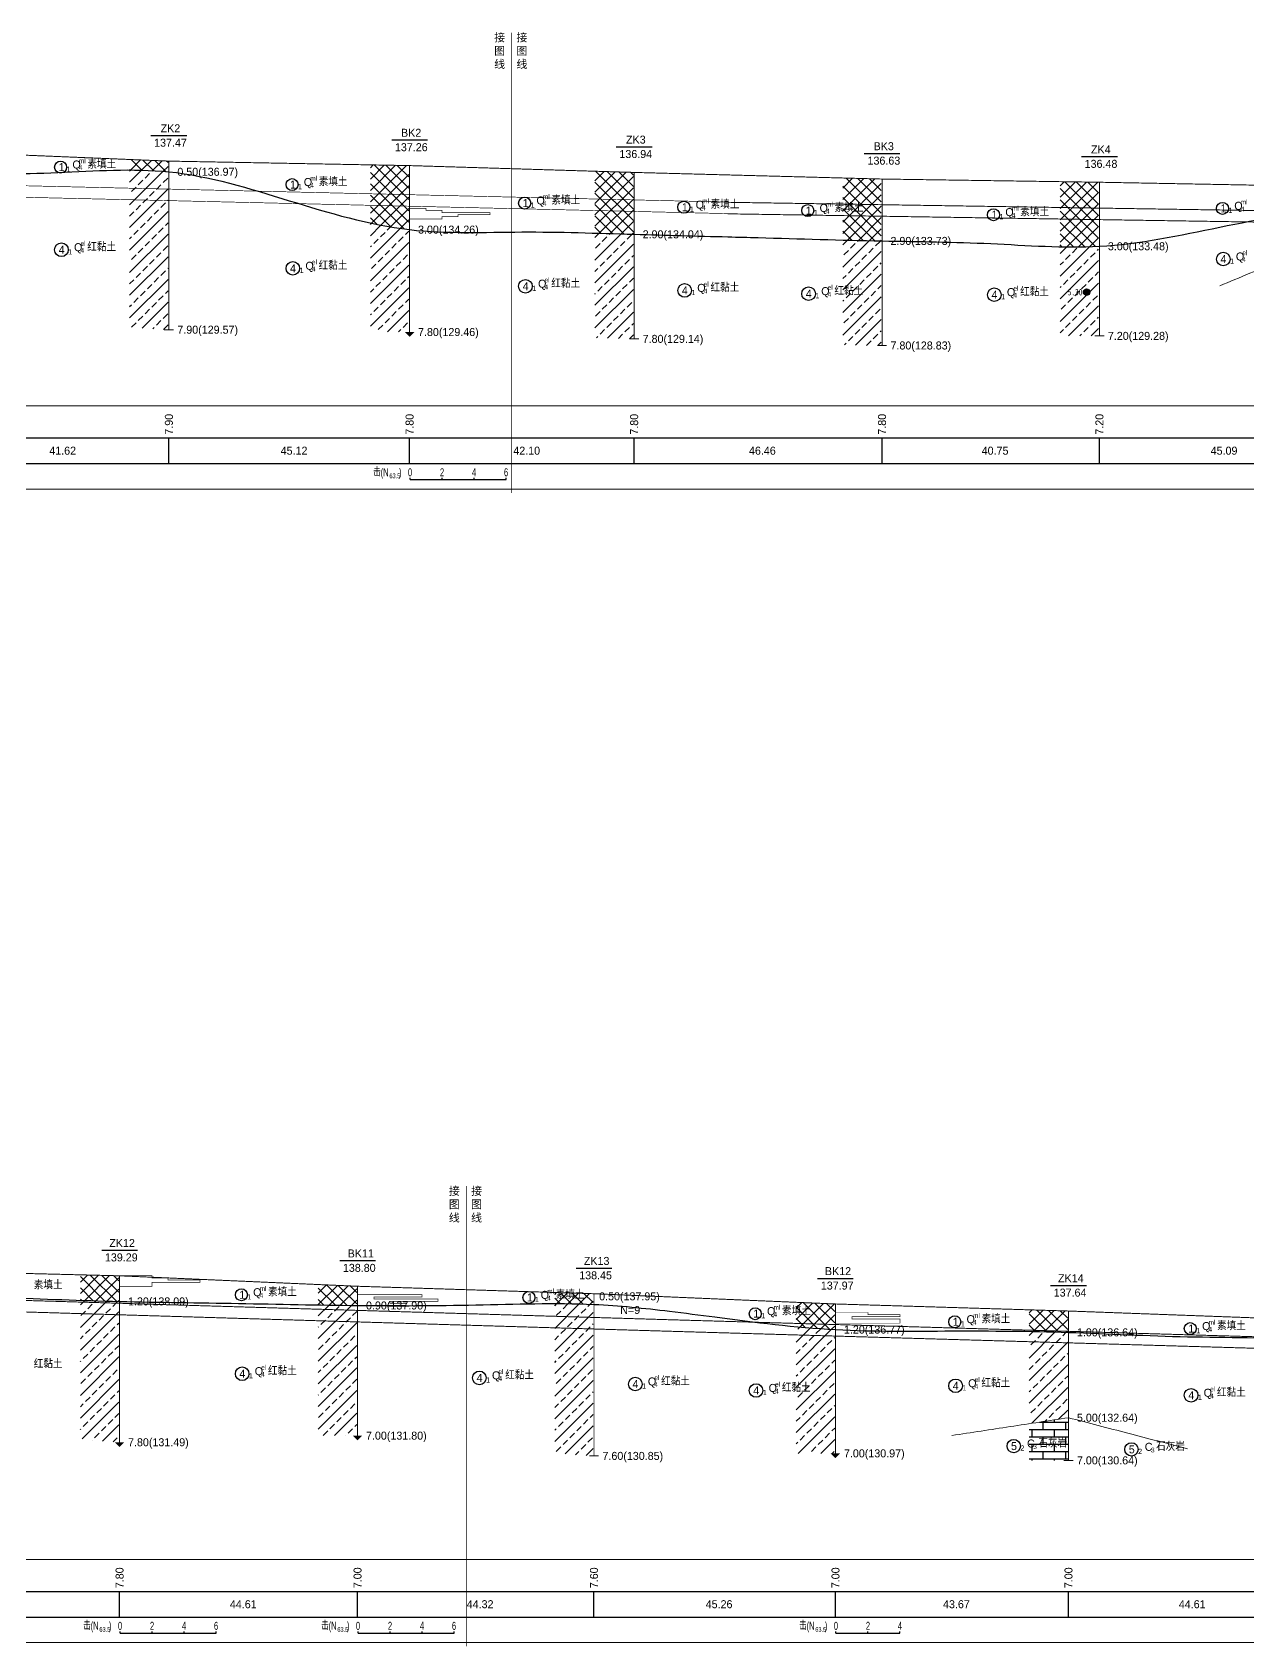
# Model space of a CAD drawing. Header units: inches. Extents: x -205 to 12199, y -11610 to -150.
# Drawn here: x 232 to 611, y -654 to -150 of the extents above; entities that cross this region are included whole.
import ezdxf
from ezdxf.enums import TextEntityAlignment as Align

# ---------------------------------------------------------------- set-up
doc = ezdxf.new("R2010")
doc.units = ezdxf.units.IN
doc.header["$MEASUREMENT"] = 0
doc.linetypes.add('ACAD_ISO03W100', pattern=[30, 12, -18])
doc.linetypes.add('ACAD_ISO05W100', pattern=[34, 24, -3, 0.5, -3, 0.5, -3])
for name, color, linetype in [('GiCAD_PouMian', 7, 'Continuous'), ('GICAD_QUYANG', 7, 'Continuous'), ('地质-原位曲线', 7, 'Continuous'), ('地质-图框', 7, 'Continuous'), ('地质-地层符号', 3, 'Continuous'), ('地质-地层线', 7, 'Continuous'), ('地质-地面线', 7, 'Continuous'), ('地质-填充花纹', 4, 'Continuous'), ('地质-文字', 7, 'Continuous'), ('地质-标注栏', 7, 'Continuous'), ('地质-标贯', 7, 'Continuous'), ('地质-钻孔', 7, 'Continuous'), ('管底', 7, 'Continuous'), ('红线', 1, 'ACAD_ISO05W100')]:
    doc.layers.add(name, color=color, linetype=linetype)
doc.styles.add('LZ_PMT_LINE', font='', dxfattribs={"height": 2})
doc.styles.get("Standard").update_dxf_attribs({"font": ''})
doc.styles.add('地层编号', font='Comfont.shx', dxfattribs={"width": 0.7, "height": 2.5, "bigfont": 'Hztxt12a.shx'})
doc.styles.add('层底标注', font='Comfont.shx', dxfattribs={"width": 0.7, "height": 2.5, "bigfont": 'Hztxt12a.shx'})
doc.styles.add('岩土名称', font='Comfont.shx', dxfattribs={"width": 0.7, "height": 2.5, "bigfont": 'Hztxt12a.shx'})
doc.styles.add('时代', font='Comfont.shx', dxfattribs={"width": 0.7, "height": 2.5, "bigfont": 'Hztxt12a.shx'})
doc.styles.add('标注栏数据', font='Comfont.shx', dxfattribs={"width": 0.7, "height": 2.5, "bigfont": 'Hztxt12a.shx'})
doc.styles.add('标贯动探', font='Comfont.shx', dxfattribs={"width": 0.7, "height": 2.5, "bigfont": 'Hztxt12a.shx'})
doc.styles.add('钻孔标注', font='Comfont.shx', dxfattribs={"width": 0.7, "height": 2.5, "bigfont": 'Hztxt12a.shx'})
doc.styles.get('LZ_PMT_LINE').set_extended_font_data('SimSun')
doc.styles.get('Standard').set_extended_font_data('SimSun')
doc.linetypes.add('bzhjcx', pattern='A,0.001,[2,XX1.shx,S=1,R=0,X=1,Y=0],-2', length=2.001)
doc.linetypes.add('swx', pattern='A,7,-1.5,["●",LZ_PMT_LINE,S=0.05,R=0,X=0,Y=0],-1.5', length=10)
pattern_1 = [(45, (37.919, -364.5747), (-3.535534, 3.535534), []), (45, (41.4545, -364.5747), (-3.535534, 3.535534), [2, -1])]
pattern_2 = [(45, (37.919, -364.5747), (-1.767767, 1.767767), []), (135, (37.919, -364.5747), (-1.767767, -1.767767), [])]
pattern_3 = [(45, (-52.081, -364.5747), (-3.535534, 3.535534), []), (45, (-48.5455, -364.5747), (-3.535534, 3.535534), [2, -1])]
pattern_4 = [(45, (-52.081, -364.5747), (-1.767767, 1.767767), []), (135, (-52.081, -364.5747), (-1.767767, -1.767767), [])]
pattern_5 = [(45, (-1700.373, -719.9534), (-3.535534, 3.535534), []), (45, (-1696.8375, -719.9534), (-3.535534, 3.535534), [2, -1])]
pattern_6 = [(45, (-1700.373, -719.9534), (-1.767767, 1.767767), []), (135, (-1700.373, -719.9534), (-1.767767, -1.767767), [])]
pattern_7 = [(45, (-1790.373, -719.9534), (-3.535534, 3.535534), []), (45, (-1786.8375, -719.9534), (-3.535534, 3.535534), [2, -1])]
pattern_8 = [(45, (-1790.373, -719.9534), (-1.767767, 1.767767), []), (135, (-1790.373, -719.9534), (-1.767767, -1.767767), [])]

# ---------------------------------------------------------------- blocks, each defined once
blk = doc.blocks.new('gkqy_yuan.dwg不标')
at = {"layer": 'GiCAD_PouMian'}
h = blk.add_hatch(color=7, dxfattribs=at)
edge = h.paths.add_edge_path()
edge.add_arc((0, 0), 1, 0, 360)
at = {"layer": 'GICAD_QUYANG', "color": 7}
blk.add_circle((0, 0), 1, dxfattribs=at)

msp = doc.modelspace()

# ---------------------------------------------------------------- hatches: boundary and pattern name
at = {"layer": '地质-填充花纹', "linetype": 'Continuous'}
h = msp.add_hatch(dxfattribs=at)
h.set_pattern_fill('GKSTT', scale=0.5, style=0, pattern_type=2)
h.set_pattern_definition(pattern_2)
h.paths.add_polyline_path([(274.2097, -190.28173), (274.2097, -193.61145), (264.75651, -193.08403), (262.2097, -193.08304), (262.2097, -189.78588)])
h = msp.add_hatch(dxfattribs=at)
h.set_pattern_fill('GKSTT', scale=0.5, style=0, pattern_type=2)
h.set_pattern_definition(pattern_2)
h.paths.add_polyline_path([(349.40206, -191.68745), (349.40206, -211.65373), (341.03135, -210.36866), (337.40206, -209.61755), (337.40206, -191.46402)])
h = msp.add_hatch(dxfattribs=at)
h.set_pattern_fill('GKFZNT', scale=0.5, style=0, pattern_type=2)
h.set_pattern_definition(pattern_1)
h.paths.add_polyline_path([(264.75651, -193.08403), (274.2097, -193.61145), (274.2097, -242.94489), (268.67511, -242.6384), (262.895, -242.20602), (262.2097, -242.151), (262.2097, -193.08304)])
h = msp.add_hatch(dxfattribs=at)
h.set_pattern_fill('GKSTT', scale=0.5, style=0, pattern_type=2)
h.set_pattern_definition(pattern_2)
h.paths.add_polyline_path([(419.56789, -193.81779), (419.56789, -213.15101), (414.72772, -213.00169), (409.73011, -212.84749), (407.56789, -212.78511), (407.56789, -193.45295)])
h = msp.add_hatch(dxfattribs=at)
h.set_pattern_fill('GKSTT', scale=0.5, style=0, pattern_type=2)
h.set_pattern_definition(pattern_4)
h.paths.add_polyline_path([(497.00197, -195.88537), (497.00197, -215.2198), (488.52318, -215.03087), (485.00197, -214.94033), (485.00197, -195.5651)])
h = msp.add_hatch(dxfattribs=at)
h.set_pattern_fill('GKSTT', scale=0.5, style=0, pattern_type=2)
h.set_pattern_definition(pattern_4)
h.paths.add_polyline_path([(564.91247, -196.88842), (564.91247, -216.89799), (556.18303, -217.10366), (552.91247, -217.04495), (552.91247, -196.7117)])
h = msp.add_hatch(dxfattribs=at)
h.set_pattern_fill('GKFZNT', scale=0.5, style=0, pattern_type=2)
h.set_pattern_definition(pattern_1)
h.paths.add_polyline_path([(341.03135, -210.36866), (349.40206, -211.65373), (349.40206, -243.68828), (343.38675, -243.59606), (337.40206, -243.54748), (337.40206, -209.61755)])
h = msp.add_hatch(dxfattribs=at)
h.set_pattern_fill('GKFZNT', scale=0.5, style=0, pattern_type=2)
h.set_pattern_definition(pattern_1)
h.paths.add_polyline_path([(409.73011, -212.84749), (414.72772, -213.00169), (419.56789, -213.15101), (419.56789, -245.81805), (413.9706, -245.65376), (408.12348, -245.47431), (407.56789, -245.45699), (407.56789, -212.78511)])
h = msp.add_hatch(dxfattribs=at)
h.set_pattern_fill('GKFZNT', scale=0.5, style=0, pattern_type=2)
h.set_pattern_definition(pattern_3)
h.paths.add_polyline_path([(488.52318, -215.03087), (497.00197, -215.2198), (497.00197, -247.89025), (490.80097, -247.84582), (485.00197, -247.65446), (485.00197, -214.94033)])
h = msp.add_hatch(dxfattribs=at)
h.set_pattern_fill('GKFZNT', scale=0.5, style=0, pattern_type=2)
h.set_pattern_definition(pattern_3)
h.paths.add_polyline_path([(564.91247, -244.8921), (552.91247, -244.8921), (552.91247, -217.04495), (556.18303, -217.10366), (564.91247, -216.89799)])
h = msp.add_hatch(dxfattribs=at)
h.set_pattern_fill('GKSTT', scale=0.5, style=0, pattern_type=2)
h.set_pattern_definition(pattern_6)
h.paths.add_polyline_path([(258.80343, -538.53117), (258.80343, -546.5306), (253.0148, -546.37269), (248.01721, -546.21753), (246.80343, -546.17655), (246.80343, -538.23133)])
h = msp.add_hatch(dxfattribs=at)
h.set_pattern_fill('GKSTT', scale=0.5, style=0, pattern_type=2)
h.set_pattern_definition(pattern_6)
h.paths.add_polyline_path([(333.14783, -541.79304), (333.14783, -547.80082), (326.22072, -547.71218), (321.22137, -547.63199), (321.14783, -547.63068), (321.14783, -541.26577)])
h = msp.add_hatch(dxfattribs=at)
h.set_pattern_fill('GKSTT', scale=0.5, style=0, pattern_type=2)
h.set_pattern_definition(pattern_6)
h.paths.add_polyline_path([(407.01732, -544.1295), (407.01732, -547.46281), (400.32781, -547.25094), (395.3281, -547.20263), (395.01732, -547.204), (395.01732, -543.75044)])
h = msp.add_hatch(dxfattribs=at)
h.set_pattern_fill('GKFZNT', scale=0.5, style=0, pattern_type=2)
h.set_pattern_definition(pattern_5)
h.paths.add_polyline_path([(248.01721, -546.21753), (253.0148, -546.37269), (258.80343, -546.5306), (258.80343, -590.52063), (253.04339, -590.13393), (247.04227, -589.47974), (246.80343, -589.45085), (246.80343, -546.17655)])
h = msp.add_hatch(dxfattribs=at)
h.set_pattern_fill('GKFZNT', scale=0.5, style=0, pattern_type=2)
h.set_pattern_definition(pattern_5)
h.paths.add_polyline_path([(321.22137, -547.63199), (326.22072, -547.71218), (333.14783, -547.80082), (333.14783, -588.47041), (327.20764, -588.464), (327.02593, -588.47068), (321.14783, -588.47068), (321.14783, -547.63068)])
h = msp.add_hatch(dxfattribs=at)
h.set_pattern_fill('GKFZNT', scale=0.5, style=0, pattern_type=2)
h.set_pattern_definition(pattern_5)
h.paths.add_polyline_path([(400.32781, -547.25094), (407.01732, -547.46281), (407.01732, -594.78879), (401.10602, -594.42789), (395.01732, -593.8591), (395.01732, -547.204), (395.3281, -547.20263)])
h = msp.add_hatch(dxfattribs=at)
h.set_pattern_fill('GKSTT', scale=0.5, style=0, pattern_type=2)
h.set_pattern_definition(pattern_8)
h.paths.add_polyline_path([(482.45755, -547.32676), (482.45755, -555.32019), (474.79217, -554.79379), (470.45755, -554.4072), (470.45755, -546.81775)])
h = msp.add_hatch(dxfattribs=at)
h.set_pattern_fill('GKSTT', scale=0.5, style=0, pattern_type=2)
h.set_pattern_definition(pattern_8)
h.paths.add_polyline_path([(555.24761, -549.52982), (555.24761, -556.19706), (549.10054, -556.02533), (544.10163, -555.92108), (543.24761, -555.90809), (543.24761, -549.16713)])
h = msp.add_hatch(dxfattribs=at)
h.set_pattern_fill('GKFZNT', scale=0.5, style=0, pattern_type=2)
h.set_pattern_definition(pattern_7)
h.paths.add_polyline_path([(474.79217, -554.79379), (482.45755, -555.32019), (482.45755, -594.00403), (470.45755, -594.00403), (470.45755, -554.4072)])
h = msp.add_hatch(dxfattribs=at)
h.set_pattern_fill('GKFZNT', scale=0.5, style=0, pattern_type=2)
h.set_pattern_definition(pattern_7)
h.paths.add_polyline_path([(544.10163, -555.92108), (549.10054, -556.02533), (555.24761, -556.19706), (555.24761, -582.90895), (547.18564, -584.14203), (543.24761, -584.74436), (543.24761, -555.90809)])
h = msp.add_hatch(dxfattribs=at)
h.set_pattern_fill('GKSHY', scale=0.5, style=0, pattern_type=2)
h.set_pattern_definition([(0, (-1790.373, -719.9534), (0, 2.3), []), (90, (-1790.373, -719.9534), (-3.5, 2.3), [2.3, -2.3])])
h.paths.add_polyline_path([(555.24761, -596.20404), (543.24761, -596.20404), (543.24761, -584.74436), (547.18564, -584.14203), (555.24761, -582.90895)])

# ---------------------------------------------------------------- linework, layer by layer
at = {"layer": '地质-原位曲线', "color": 7, "linetype": 'Continuous'}
for p, q in [((349.80206, -289.75874), (349.80206, -289.25874)), ((349.80206, -289.75874), (379.80206, -289.75874)), ((359.80206, -289.75874), (359.80206, -289.25874)), ((369.80206, -289.75874), (369.80206, -289.25874)), ((379.80206, -289.75874), (379.80206, -289.25874)), ((259.20342, -650.13737), (259.20342, -649.63737)), ((259.20342, -650.13737), (289.20342, -650.13737)), ((269.20342, -650.13737), (269.20342, -649.63737)), ((279.20342, -650.13737), (279.20342, -649.63737)), ((289.20342, -650.13737), (289.20342, -649.63737)), ((333.54778, -650.13737), (333.54778, -649.63737)), ((333.54778, -650.13737), (363.54778, -650.13737)), ((343.54778, -650.13737), (343.54778, -649.63737)), ((353.54778, -650.13737), (353.54778, -649.63737)), ((363.54778, -650.13737), (363.54778, -649.63737)), ((482.85747, -650.13737), (482.85747, -649.63737)), ((482.85747, -650.13737), (502.85747, -650.13737)), ((492.85747, -650.13737), (492.85747, -649.63737)), ((502.85747, -650.13737), (502.85747, -649.63737))]:
    msp.add_line(p, q, dxfattribs=at)
at = {"layer": '地质-原位曲线', "color": 7, "linetype": 'Continuous', "const_width": 0.2, "flags": 128}
for points in [[(349.80206, -205.02544), (354.80206, -205.02544), (354.80206, -205.6921), (359.80206, -205.6921), (359.80206, -206.35877), (374.80206, -206.35877), (374.80206, -207.02544), (364.80206, -207.02544), (364.80206, -207.6921), (359.80206, -207.6921), (359.80206, -208.35877), (349.80206, -208.35877)], [(259.20342, -538.53741), (269.20342, -538.53741), (269.20342, -539.20408), (274.20342, -539.20408), (274.20342, -539.87075), (284.20342, -539.87075), (284.20342, -540.53741), (269.20342, -540.53741), (269.20342, -541.20408), (269.20342, -541.20408), (269.20342, -541.87075), (259.20342, -541.87075)], [(333.54778, -544.47068), (353.5479, -544.47068), (353.5479, -545.13735), (338.54778, -545.13735), (338.54778, -545.80401), (358.5479, -545.80401), (358.5479, -546.47068), (343.54778, -546.47068), (343.54778, -547.13735), (348.5479, -547.13735), (348.5479, -547.80401), (333.54778, -547.80401)], [(482.85747, -550.00402), (492.85747, -550.00402), (492.85747, -550.67069), (502.85747, -550.67069), (502.85747, -551.33737), (487.85747, -551.33737), (487.85747, -552.00402), (502.85747, -552.00402), (502.85747, -552.67069), (502.85747, -552.67069), (502.85747, -553.33737), (482.85747, -553.33737)]]:
    msp.add_lwpolyline(points, dxfattribs=at)
at = {"layer": '地质-地层符号', "color": 7, "linetype": 'Continuous'}
for centre, major_axis in [((240.64763, -192.15875), (0, 1.875)), ((312.93088, -197.62542), (0, 1.875)), ((385.60998, -203.39208), (0, 1.875)), ((435.34146, -204.69121), (0, 1.875)), ((474.0585, -205.73107), (0, 1.875)), ((532.08222, -207.0254), (0, 1.875)), ((603.61331, -205.05874), (0, 1.875)), ((240.89763, -217.99209), (0, 2.125)), ((313.18088, -223.79209), (0, 2.125)), ((603.86331, -220.89207), (0, 2.125)), ((385.85998, -229.39208), (0, 2.125)), ((435.59146, -230.69185), (0, 2.125)), ((474.3085, -231.71886), (0, 2.125)), ((532.33222, -232.0254), (0, 2.125)), ((297.10063, -544.47072), (0, 1.875)), ((386.93628, -545.29912), (0, 1.875)), ((457.64032, -550.37092), (0, 1.875)), ((519.97758, -552.90403), (0, 1.875)), ((593.55013, -555.03739), (0, 1.875)), ((297.35063, -569.13738), (0, 2.125)), ((371.45758, -570.43737), (0, 2.125)), ((420.17021, -572.35104), (0, 2.125)), ((457.89032, -574.36708), (0, 2.125)), ((520.22758, -572.90403), (0, 2.125)), ((593.80013, -575.87077), (0, 2.125)), ((538.38392, -591.729), (0, 2.08333)), ((575.1697, -592.76238), (0, 2.08333))]:
    msp.add_ellipse(centre, major_axis=major_axis, ratio=1, dxfattribs=at)
at = {"layer": '地质-地层线', "color": 7, "lineweight": 25}
for points, knots in [([(109.11502, -191.62538), (112.44829, -191.62844), (119.11484, -191.63458), (138.45173, -191.54563), (167.09388, -192.93336), (203.99459, -194.28477), (239.70902, -194.33567), (276.0395, -191.41601), (312.05487, -202.74285), (348.20558, -213.62137), (384.79978, -211.93627), (417.88124, -213.16974), (439.34498, -213.68969), (449.11502, -213.94178)], [0, 0, 0, 0, 10, 20, 58.00528587, 96.01057174, 130.698427536, 165.386283332, 204.052474751, 242.718666169, 277.809244792, 312.899823416, 342.210626532, 342.210626532, 342.210626532, 342.210626532]), ([(449.11502, -213.94178), (452.25496, -214.0228), (468.30556, -214.44508), (495.67087, -215.34449), (531.18003, -215.62722), (566.6311, -218.60093), (602.73685, -210.73629), (639.23234, -203.89427), (675.44848, -204.04243), (711.74249, -202.01556), (749.35734, -202.22535), (775.55048, -201.83202), (788.80415, -201.75506), (789.11502, -201.75332)], [342.210626532, 342.210626532, 342.210626532, 342.210626532, 351.630651266, 390.361479116, 424.326950804, 458.292422491, 496.339040668, 534.385658844, 569.513149886, 604.640640928, 643.471563592, 682.302486256, 683.235144222, 683.235144222, 683.235144222, 683.235144222]), ([(90.82309, -541.93736), (94.15638, -541.94019), (100.82297, -541.94585), (120.19434, -541.86362), (148.91642, -543.15035), (186.32699, -543.96372), (223.03445, -545.27967), (259.42797, -546.73239), (296.22623, -547.08102), (333.31905, -547.96947), (370.31895, -547.85926), (402.88881, -546.59054), (422.98369, -548.63638), (430.82309, -549.58577)], [0, 0, 0, 0, 10, 20, 58.110608334, 96.221216669, 132.261816645, 168.302416621, 205.480014044, 242.657611468, 279.59273193, 316.527852391, 340.193533423, 340.193533423, 340.193533423, 340.193533423]), ([(430.82309, -549.58577), (435.54646, -550.15779), (452.82196, -552.45109), (482.14831, -556.18449), (519.11124, -555.63598), (555.78078, -555.90534), (592.62754, -558.02755), (630.16686, -557.42195), (666.78241, -566.01208), (704.18577, -575.34917), (739.31584, -572.9145), (761.6727, -573.09046), (770.82309, -573.15289)], [340.193533423, 340.193533423, 340.193533423, 340.193533423, 354.452488578, 392.377124766, 428.774732895, 465.172341023, 502.374974098, 539.577607173, 577.19598253, 614.814357887, 654.442763148, 681.916235583, 681.916235583, 681.916235583, 681.916235583])]:
    msp.add_open_spline(points, degree=3, knots=knots, dxfattribs=at)
at = {"layer": '地质-地层线', "color": 7, "linetype": 'bzhjcx', "lineweight": 0}
for points in [[(602.73931, -229.25832), (621.52673, -221.44185), (640.31415, -213.62538)], [(519.10358, -588.43722), (537.30059, -585.65396), (555.49761, -582.87071)], [(555.49761, -582.87071), (574.08587, -587.72058), (592.67413, -592.57046)]]:
    msp.add_spline(points, degree=3, dxfattribs=at)
at = {"layer": '地质-地面线', "color": 7, "linetype": 'Continuous', "const_width": 0.3}
for points in [[(109.11502, -184.95871), (129.11502, -184.95871), (205.08556, -187.42544), (274.4597, -190.29206), (349.65206, -191.69211), (419.81789, -193.82539), (449.11502, -194.6073)], [(449.11502, -194.6073), (497.25197, -195.89204), (565.16247, -196.8921), (640.31415, -198.29204), (710.52344, -198.4254), (788.18242, -198.4254), (789.11502, -198.42357)], [(90.82309, -533.27069), (110.82309, -533.27069), (187.01444, -536.73738), (259.05343, -538.53742), (333.39783, -541.80402), (407.26732, -544.13739), (430.82309, -545.13656)], [(430.82309, -545.13656), (482.70755, -547.33736), (555.49761, -549.53737), (629.85265, -552.27073), (703.71147, -553.27069), (770.82309, -554.90781)]]:
    msp.add_lwpolyline(points, dxfattribs=at)
at = {"layer": '地质-标注栏', "color": 7, "linetype": 'Continuous', "const_width": 0.3}
for points in [[(69.11502, -266.75874), (1448.36595, -266.75874)], [(409.11501, -266.75874), (799.11501, -266.75874)], [(69.11502, -292.75874), (459.11502, -292.75874)], [(409.11501, -292.75874), (799.11501, -292.75874)], [(50.82305, -627.13737), (440.82305, -627.13737)], [(390.82305, -627.13737), (780.82305, -627.13737)], [(50.82305, -653.13737), (440.82305, -653.13737)], [(390.82305, -653.13737), (780.82305, -653.13737)]]:
    msp.add_lwpolyline(points, dxfattribs=at)
at = {"layer": '地质-标注栏', "color": 7, "linetype": 'Continuous'}
for points in [[(69.11502, -276.75874), (459.11502, -276.75874)], [(274.4597, -284.75874), (274.4597, -276.75874)], [(274.4597, -284.75874), (274.4597, -276.75874)], [(349.65206, -284.75874), (349.65206, -276.75874)], [(349.65206, -284.75874), (349.65206, -276.75874)], [(409.11501, -276.75874), (799.11501, -276.75874)], [(419.81789, -284.75874), (419.81789, -276.75874)], [(419.81789, -284.75874), (419.81789, -276.75874)], [(497.25197, -284.75874), (497.25197, -276.75874)], [(497.25197, -284.75874), (497.25197, -276.75874)], [(565.16247, -284.75874), (565.16247, -276.75874)], [(565.16247, -284.75874), (565.16247, -276.75874)], [(69.11502, -284.75874), (459.11502, -284.75874)], [(409.11501, -284.75874), (799.11501, -284.75874)], [(50.82305, -637.13737), (440.82305, -637.13737)], [(259.05343, -645.13737), (259.05343, -637.13737)], [(259.05343, -645.13737), (259.05343, -637.13737)], [(333.39783, -645.13737), (333.39783, -637.13737)], [(333.39783, -645.13737), (333.39783, -637.13737)], [(390.82305, -637.13737), (780.82305, -637.13737)], [(407.26732, -645.13737), (407.26732, -637.13737)], [(407.26732, -645.13737), (407.26732, -637.13737)], [(482.70755, -645.13737), (482.70755, -637.13737)], [(482.70755, -645.13737), (482.70755, -637.13737)], [(555.49761, -645.13737), (555.49761, -637.13737)], [(555.49761, -645.13737), (555.49761, -637.13737)], [(50.82305, -645.13737), (440.82305, -645.13737)], [(390.82305, -645.13737), (780.82305, -645.13737)]]:
    msp.add_lwpolyline(points, dxfattribs=at)
at = {"layer": '地质-钻孔', "color": 7, "linetype": 'Continuous'}
for p, q in [((268.8466, -182.29206), (280.07279, -182.29206)), ((344.08062, -183.6921), (355.2235, -183.6921)), ((414.2048, -185.82539), (425.43099, -185.82539)), ((491.72222, -187.89204), (502.78173, -187.89204)), ((559.54937, -188.8921), (570.77557, -188.8921)), ((253.48199, -530.53741), (264.62481, -530.53741)), ((327.82635, -533.80401), (338.96929, -533.80401)), ((401.6541, -536.13738), (412.88042, -536.13738)), ((477.13604, -539.33737), (488.27886, -539.33737)), ((549.88457, -541.53738), (561.11065, -541.53738))]:
    msp.add_line(p, q, dxfattribs=at)
at = {"layer": '地质-钻孔', "color": 7, "const_width": 0.3, "flags": 128}
for points in [[(274.4597, -190.29206), (274.4597, -242.95873)], [(349.65206, -191.69211), (349.65206, -243.69211)], [(419.81789, -193.82539), (419.81789, -245.82539)], [(497.25197, -195.89204), (497.25197, -247.89204)], [(565.16247, -196.8921), (565.16247, -244.8921)], [(259.05343, -538.53741), (259.05343, -590.53742)], [(333.39783, -541.80402), (333.39783, -588.47068)], [(407.26732, -544.13739), (407.26732, -594.80406)], [(482.70755, -547.33736), (482.70755, -594.00403)], [(555.49761, -549.53737), (555.49761, -596.20404)]]:
    msp.add_lwpolyline(points, dxfattribs=at)
at = {"layer": '地质-钻孔', "color": 7, "linetype": 'Continuous', "const_width": 0.3, "flags": 128}
for points in [[(272.9597, -242.95873), (275.9597, -242.95873)], [(418.31789, -245.82539), (421.31789, -245.82539)], [(563.66247, -244.8921), (566.66247, -244.8921)], [(495.75197, -247.89204), (498.75197, -247.89204)], [(405.76732, -594.80406), (408.76732, -594.80406)], [(553.99761, -596.20404), (556.99761, -596.20404)]]:
    msp.add_lwpolyline(points, dxfattribs=at)
at = {"layer": '地质-钻孔', "color": 7, "linetype": 'Continuous'}
for points in [[(348.15206, -243.69211), (351.15206, -243.69211), (349.65206, -245.19211)], [(331.89783, -588.47068), (334.89783, -588.47068), (333.39783, -589.97068)], [(257.55343, -590.53742), (260.55343, -590.53742), (259.05343, -592.03742)], [(481.20755, -594.00403), (484.20755, -594.00403), (482.70755, -595.50403)]]:
    msp.add_solid(points, dxfattribs=at)
at = {"layer": '管底', "linetype": 'swx'}
for points, const_width in [([(109.52819, -195.20632), (449.09225, -203.0905)], 0.2), ([(449.00729, -206.75874), (789.1684, -212.07015)], 0.3), ([(449.0635, -203.15918), (789.2246, -208.47059)], 0.3), ([(91.91354, -542.11264), (430.89204, -552.26046)], 0.3), ([(91.80582, -545.71103), (430.78432, -555.85884)], 0.3), ([(430.88887, -552.26036), (770.24955, -562.12022)], 0.3), ([(430.78432, -555.85884), (770.145, -565.7187)], 0.3)]:
    msp.add_lwpolyline(points, dxfattribs=dict(at, const_width=const_width))
msp.add_lwpolyline([(109.44462, -198.80535, 0.2, 0.2, 0), (449.00869, -206.68953, 0.1, 0.1, 0)], format="xyseb", dxfattribs=at)
at = {"layer": '红线', "linetype": 'ACAD_ISO03W100', "ltscale": 0.4, "const_width": 0.2}
for points in [[(381.59435, -150.14467), (381.59435, -293.93558)], [(367.43342, -510.5233), (367.43342, -654.31421)]]:
    msp.add_lwpolyline(points, dxfattribs=at)

# ---------------------------------------------------------------- block references
at = {"layer": '地质-图框', "color": 7, "linetype": 'Continuous'}
msp.add_blockref('gkqy_yuan.dwg不标', (561.16247, -231.22543), dxfattribs=at)

# ---------------------------------------------------------------- texts
at = {"layer": '地质-原位曲线', "color": 7, "linetype": 'Continuous', "style": '标注栏数据', "width": 0.7}
for s, height, p in [('击', 2.5, (338.28122, -288.75874)), ('(N', 2.5, (340.63122, -288.75874)), (')', 2.5, (346.35456, -288.75874)), ('63.5', 1.5, (343.33956, -289.38374)), ('击', 2.5, (247.68259, -649.13737)), ('(N', 2.5, (250.03259, -649.13737)), ('63.5', 1.5, (252.74092, -649.76237)), (')', 2.5, (255.75592, -649.13737)), ('击', 2.5, (322.02695, -649.13737)), ('(N', 2.5, (324.37695, -649.13737)), ('63.5', 1.5, (327.08528, -649.76237)), (')', 2.5, (330.10028, -649.13737)), ('击', 2.5, (471.33664, -649.13737)), ('(N', 2.5, (473.68664, -649.13737)), ('63.5', 1.5, (476.39497, -649.76237)), (')', 2.5, (479.40997, -649.13737))]:
    msp.add_text(s, height=height, dxfattribs=at).set_placement(p)
for s, p in [('0', (349.80206, -288.75874)), ('2', (359.80206, -288.75874)), ('4', (369.80206, -288.75874)), ('6', (379.80206, -288.75874)), ('0', (259.20342, -649.13737)), ('2', (269.20342, -649.13737)), ('4', (279.20342, -649.13737)), ('6', (289.20342, -649.13737)), ('0', (333.54778, -649.13737)), ('2', (343.54778, -649.13737)), ('4', (353.54778, -649.13737)), ('6', (363.54778, -649.13737)), ('0', (482.85747, -649.13737)), ('2', (492.85747, -649.13737)), ('4', (502.85747, -649.13737))]:
    msp.add_text(s, height=2.5, dxfattribs=at).set_placement(p, align=Align.CENTER)
at = {"layer": '地质-图框', "color": 7, "linetype": 'Continuous', "width": 0.7}
msp.add_text('5.30', height=2, dxfattribs=at).set_placement((555.28787, -232.22543))
at = {"layer": '地质-地层符号', "color": 7, "linetype": 'Continuous'}
for s, height, style, p in [('1', 2.5, '地层编号', (240.02263, -193.40875)), ('Q', 2.5, '时代', (244.33513, -192.60875)), ('素填土', 2.5, '岩土名称', (249.00179, -192.60875)), ('1', 1.625, '地层编号', (242.52263, -193.60875)), ('1', 2.5, '地层编号', (312.30588, -198.87542)), ('Q', 2.5, '时代', (316.61838, -198.07542)), ('素填土', 2.5, '岩土名称', (321.28505, -198.07542)), ('1', 1.625, '地层编号', (314.80588, -199.07542)), ('Q', 2.5, '时代', (389.29748, -203.84208)), ('素填土', 2.5, '岩土名称', (393.96414, -203.84208)), ('1', 2.5, '地层编号', (384.98498, -204.64208)), ('1', 1.625, '地层编号', (387.48498, -204.84208)), ('1', 2.5, '地层编号', (434.71646, -205.94121)), ('1', 1.625, '地层编号', (437.21646, -206.14121)), ('Q', 2.5, '时代', (439.02896, -205.14121)), ('素填土', 2.5, '岩土名称', (443.69562, -205.14121)), ('1', 2.5, '地层编号', (473.4335, -206.98107)), ('1', 1.625, '地层编号', (475.9335, -207.18107)), ('Q', 2.5, '时代', (477.746, -206.18107)), ('素填土', 2.5, '岩土名称', (482.41266, -206.18107)), ('1', 2.5, '地层编号', (531.45722, -208.2754)), ('Q', 2.5, '时代', (535.76972, -207.4754)), ('素填土', 2.5, '岩土名称', (540.43639, -207.4754)), ('1', 2.5, '地层编号', (602.98831, -206.30874)), ('1', 1.625, '地层编号', (605.48831, -206.50874)), ('Q', 2.5, '时代', (607.30081, -205.50874)), ('1', 1.625, '地层编号', (533.95722, -208.4754)), ('4', 2.5, '地层编号', (240.02263, -219.24209)), ('Q', 2.5, '时代', (244.83513, -218.44209)), ('红黏土', 2.5, '岩土名称', (248.96013, -218.44209)), ('1', 1.625, '地层编号', (243.02263, -219.44209)), ('Q', 2.5, '时代', (317.11838, -224.24209)), ('红黏土', 2.5, '岩土名称', (321.24338, -224.24209)), ('4', 2.5, '地层编号', (602.98831, -222.14207)), ('1', 1.625, '地层编号', (605.98831, -222.34207)), ('Q', 2.5, '时代', (607.80081, -221.34207)), ('4', 2.5, '地层编号', (312.30588, -225.04209)), ('1', 1.625, '地层编号', (315.30588, -225.24209)), ('4', 2.5, '地层编号', (384.98498, -230.64208)), ('1', 1.625, '地层编号', (387.98498, -230.84208)), ('Q', 2.5, '时代', (389.79748, -229.84208)), ('红黏土', 2.5, '岩土名称', (393.92248, -229.84208)), ('4', 2.5, '地层编号', (434.71646, -231.94185)), ('1', 1.625, '地层编号', (437.71646, -232.14185)), ('Q', 2.5, '时代', (439.52896, -231.14185)), ('红黏土', 2.5, '岩土名称', (443.65396, -231.14185)), ('4', 2.5, '地层编号', (473.4335, -232.96886)), ('1', 1.625, '地层编号', (476.4335, -233.16886)), ('Q', 2.5, '时代', (478.246, -232.16886)), ('红黏土', 2.5, '岩土名称', (482.371, -232.16886)), ('4', 2.5, '地层编号', (531.45722, -233.2754)), ('1', 1.625, '地层编号', (534.45722, -233.4754)), ('Q', 2.5, '时代', (536.26972, -232.4754)), ('红黏土', 2.5, '岩土名称', (540.39472, -232.4754)), ('素填土', 2.5, '岩土名称', (232.2631, -542.72073)), ('1', 2.5, '地层编号', (296.47563, -545.72072)), ('1', 1.625, '地层编号', (298.97563, -545.92072)), ('Q', 2.5, '时代', (300.78813, -544.92072)), ('素填土', 2.5, '岩土名称', (305.4548, -544.92072)), ('1', 2.5, '地层编号', (386.31128, -546.54912)), ('Q', 2.5, '时代', (390.62378, -545.74912)), ('素填土', 2.5, '岩土名称', (395.29044, -545.74912)), ('1', 1.625, '地层编号', (388.81128, -546.74912)), ('1', 2.5, '地层编号', (457.01532, -551.62092)), ('Q', 2.5, '时代', (461.32782, -550.82092)), ('素填土', 2.5, '岩土名称', (465.99449, -550.82092)), ('1', 1.625, '地层编号', (459.51532, -551.82092)), ('1', 2.5, '地层编号', (519.35258, -554.15403)), ('1', 1.625, '地层编号', (521.85258, -554.35403)), ('Q', 2.5, '时代', (523.66508, -553.35403)), ('素填土', 2.5, '岩土名称', (528.33174, -553.35403)), ('1', 2.5, '地层编号', (592.92513, -556.28739)), ('Q', 2.5, '时代', (597.23763, -555.48739)), ('素填土', 2.5, '岩土名称', (601.90429, -555.48739)), ('1', 1.625, '地层编号', (595.42513, -556.48739)), ('红黏土', 2.5, '岩土名称', (232.22143, -567.3874)), ('4', 2.5, '地层编号', (296.47563, -570.38738)), ('1', 1.625, '地层编号', (299.47563, -570.58738)), ('Q', 2.5, '时代', (301.28813, -569.58738)), ('红黏土', 2.5, '岩土名称', (305.41313, -569.58738)), ('4', 2.5, '地层编号', (370.58258, -571.68737)), ('Q', 2.5, '时代', (375.39508, -570.88737)), ('红黏土', 2.5, '岩土名称', (379.52008, -570.88737)), ('1', 1.625, '地层编号', (373.58258, -571.88737)), ('4', 2.5, '地层编号', (419.29521, -573.60104)), ('1', 1.625, '地层编号', (422.29521, -573.80104)), ('Q', 2.5, '时代', (424.10771, -572.80104)), ('红黏土', 2.5, '岩土名称', (428.23271, -572.80104)), ('4', 2.5, '地层编号', (457.01532, -575.61708)), ('1', 1.625, '地层编号', (460.01532, -575.81708)), ('Q', 2.5, '时代', (461.82782, -574.81708)), ('红黏土', 2.5, '岩土名称', (465.95282, -574.81708)), ('4', 2.5, '地层编号', (519.35258, -574.15403)), ('1', 1.625, '地层编号', (522.35258, -574.35403)), ('Q', 2.5, '时代', (524.16508, -573.35403)), ('红黏土', 2.5, '岩土名称', (528.29008, -573.35403)), ('4', 2.5, '地层编号', (592.92513, -577.12077)), ('Q', 2.5, '时代', (597.73763, -576.32077)), ('红黏土', 2.5, '岩土名称', (601.86263, -576.32077)), ('1', 1.625, '地层编号', (595.92513, -577.32077)), ('C', 2.5, '时代', (542.55059, -592.179)), ('石灰岩', 2.5, '岩土名称', (546.09226, -592.179)), ('5', 2.5, '地层编号', (537.55059, -592.979)), ('2', 1.625, '地层编号', (540.46726, -593.179)), ('5', 2.5, '地层编号', (574.33637, -594.01238)), ('2', 1.625, '地层编号', (577.25303, -594.21238)), ('C', 2.5, '时代', (579.33637, -593.21238)), ('石灰岩', 2.5, '岩土名称', (582.87803, -593.21238))]:
    msp.add_text(s, height=height, dxfattribs=dict(at, style=style)).set_placement(p)
at = {"layer": '地质-地层符号', "color": 7, "linetype": 'Continuous', "style": '时代', "width": 0.8}
for s, p in [('4', (246.36846, -193.10875)), ('ml', (246.36846, -190.94209)), ('ml', (318.65171, -196.40875)), ('4', (318.65171, -198.57542)), ('ml', (391.33081, -202.17542)), ('4', (391.33081, -204.34208)), ('4', (441.06229, -205.64121)), ('ml', (441.06229, -203.47454)), ('4', (479.77933, -206.68107)), ('ml', (479.77933, -204.5144)), ('4', (537.80305, -207.9754)), ('ml', (537.80305, -205.80874)), ('4', (609.33414, -206.00874)), ('ml', (609.33414, -203.84207)), ('el', (246.86846, -216.77542)), ('4', (246.86846, -218.94209)), ('el', (319.15171, -222.57542)), ('4', (609.83414, -221.84207)), ('el', (609.83414, -219.67541)), ('4', (319.15171, -224.74209)), ('el', (391.83081, -228.17542)), ('4', (391.83081, -230.34208)), ('4', (441.56229, -231.64185)), ('el', (441.56229, -229.47519)), ('4', (480.27933, -232.66886)), ('el', (480.27933, -230.50219)), ('4', (538.30305, -232.9754)), ('el', (538.30305, -230.80874)), ('4', (302.82146, -545.42072)), ('ml', (302.82146, -543.25405)), ('ml', (392.65711, -544.08245)), ('4', (392.65711, -546.24912)), ('ml', (463.36115, -549.15425)), ('4', (463.36115, -551.32092)), ('4', (525.69841, -553.85403)), ('ml', (525.69841, -551.68737)), ('4', (599.27096, -555.98739)), ('ml', (599.27096, -553.82072)), ('4', (303.32146, -570.08738)), ('el', (303.32146, -567.92072)), ('4', (377.42841, -571.38737)), ('el', (377.42841, -569.2207)), ('el', (426.14104, -571.13437)), ('4', (426.14104, -573.30104)), ('4', (463.86115, -575.31708)), ('el', (463.86115, -573.15042)), ('4', (526.19841, -573.85403)), ('el', (526.19841, -571.68736)), ('el', (599.77096, -574.6541)), ('4', (599.77096, -576.82077)), ('3', (544.50059, -592.679)), ('3', (581.28637, -593.71238))]:
    msp.add_text(s, height=1.5, dxfattribs=at).set_placement(p)
at = {"layer": '地质-文字', "color": 7, "linetype": 'Continuous', "style": '层底标注'}
for s, p in [('0.50(136.97)', (277.1097, -194.8754)), ('3.00(134.26)', (352.30206, -212.94211)), ('2.90(134.04)', (422.46789, -214.40872)), ('2.90(133.73)', (499.90197, -216.47537)), ('3.00(133.48)', (567.81247, -218.1421)), ('7.90(129.57)', (277.1097, -244.20873)), ('7.80(129.46)', (352.30206, -244.94211)), ('7.80(129.14)', (422.46789, -247.07539)), ('7.80(128.83)', (499.90197, -249.14204)), ('7.20(129.28)', (567.81247, -246.1421)), ('0.50(137.95)', (408.87707, -546.19543)), ('1.20(138.09)', (261.70343, -547.78742)), ('0.90(137.90)', (336.04783, -549.05402)), ('1.20(136.77)', (485.35755, -556.58736)), ('1.00(136.64)', (558.14761, -557.45404)), ('5.00(132.64)', (558.14761, -584.12071)), ('7.80(131.49)', (261.70343, -591.78742)), ('7.00(131.80)', (336.04783, -589.72068)), ('7.60(130.85)', (409.91732, -596.05406)), ('7.00(130.97)', (485.35755, -595.25403)), ('7.00(130.64)', (558.14761, -597.45404))]:
    msp.add_text(s, height=2.5, dxfattribs=at).set_placement(p)
at = {"layer": '地质-标注栏', "color": 7, "linetype": 'Continuous', "style": '标注栏数据'}
for s, p in [('7.90', (275.7097, -275.75874)), ('7.80', (350.90206, -275.75874)), ('7.80', (421.06789, -275.75874)), ('7.80', (498.50197, -275.75874)), ('7.20', (566.41247, -275.75874)), ('7.80', (260.30343, -636.13737)), ('7.00', (334.64783, -636.13737)), ('7.60', (408.51732, -636.13737)), ('7.00', (483.95755, -636.13737)), ('7.00', (556.74761, -636.13737))]:
    msp.add_text(s, height=2.5, rotation=90.0000025, dxfattribs=at).set_placement(p)
for s, p in [('41.62', (237.09763, -282.00874)), ('45.12', (309.38088, -282.00874)), ('42.10', (382.05998, -282.00874)), ('46.46', (455.68493, -282.00874)), ('40.75', (528.38639, -282.00874)), ('45.09', (599.91747, -282.00874)), ('44.61', (293.52146, -642.38737)), ('44.32', (367.51174, -642.38737)), ('45.26', (442.1666, -642.38737)), ('43.67', (516.31091, -642.38737)), ('44.61', (589.97096, -642.38737))]:
    msp.add_text(s, height=2.5, dxfattribs=at).set_placement(p)
at = {"layer": '地质-标贯', "color": 7, "linetype": 'Continuous', "style": '标贯动探'}
msp.add_text('N=9', height=2.5, dxfattribs=at).set_placement((415.46732, -550.47072))
at = {"layer": '地质-钻孔', "color": 7, "linetype": 'Continuous', "style": '钻孔标注'}
for s, p in [('ZK2', (271.87637, -181.29206)), ('BK2', (346.98539, -182.69211)), ('137.47', (269.8466, -185.79206)), ('137.26', (345.08063, -187.19211)), ('ZK3', (417.27623, -184.82539)), ('BK3', (494.62697, -186.89204)), ('ZK4', (562.53747, -187.8921)), ('136.94', (415.2048, -189.32539)), ('136.63', (492.72221, -191.39204)), ('136.48', (560.54937, -192.3921)), ('ZK12', (255.84509, -529.53741)), ('139.29', (254.482, -534.03741)), ('BK11', (330.3145, -532.80402)), ('ZK13', (404.10065, -535.13739)), ('138.80', (328.8264, -537.30402)), ('138.45', (402.65423, -539.63739)), ('BK12', (479.41588, -538.33736)), ('ZK14', (552.24761, -540.53737)), ('137.97', (478.13612, -542.83736)), ('137.64', (550.88451, -545.03737))]:
    msp.add_text(s, height=2.5, dxfattribs=at).set_placement(p)
at = {"layer": '红线', "char_height": 2.5, "attachment_point": 1}
for insert in [(376.07491, -150.42168), (383.04023, -150.42168), (361.91398, -510.80031), (368.8793, -510.80031)]:
    msp.add_mtext_dynamic_manual_height_columns('接图线', width=3.594619, gutter_width=12.5, heights=[0], dxfattribs=dict(at, insert=insert))

doc.saveas('drawing.dxf')
